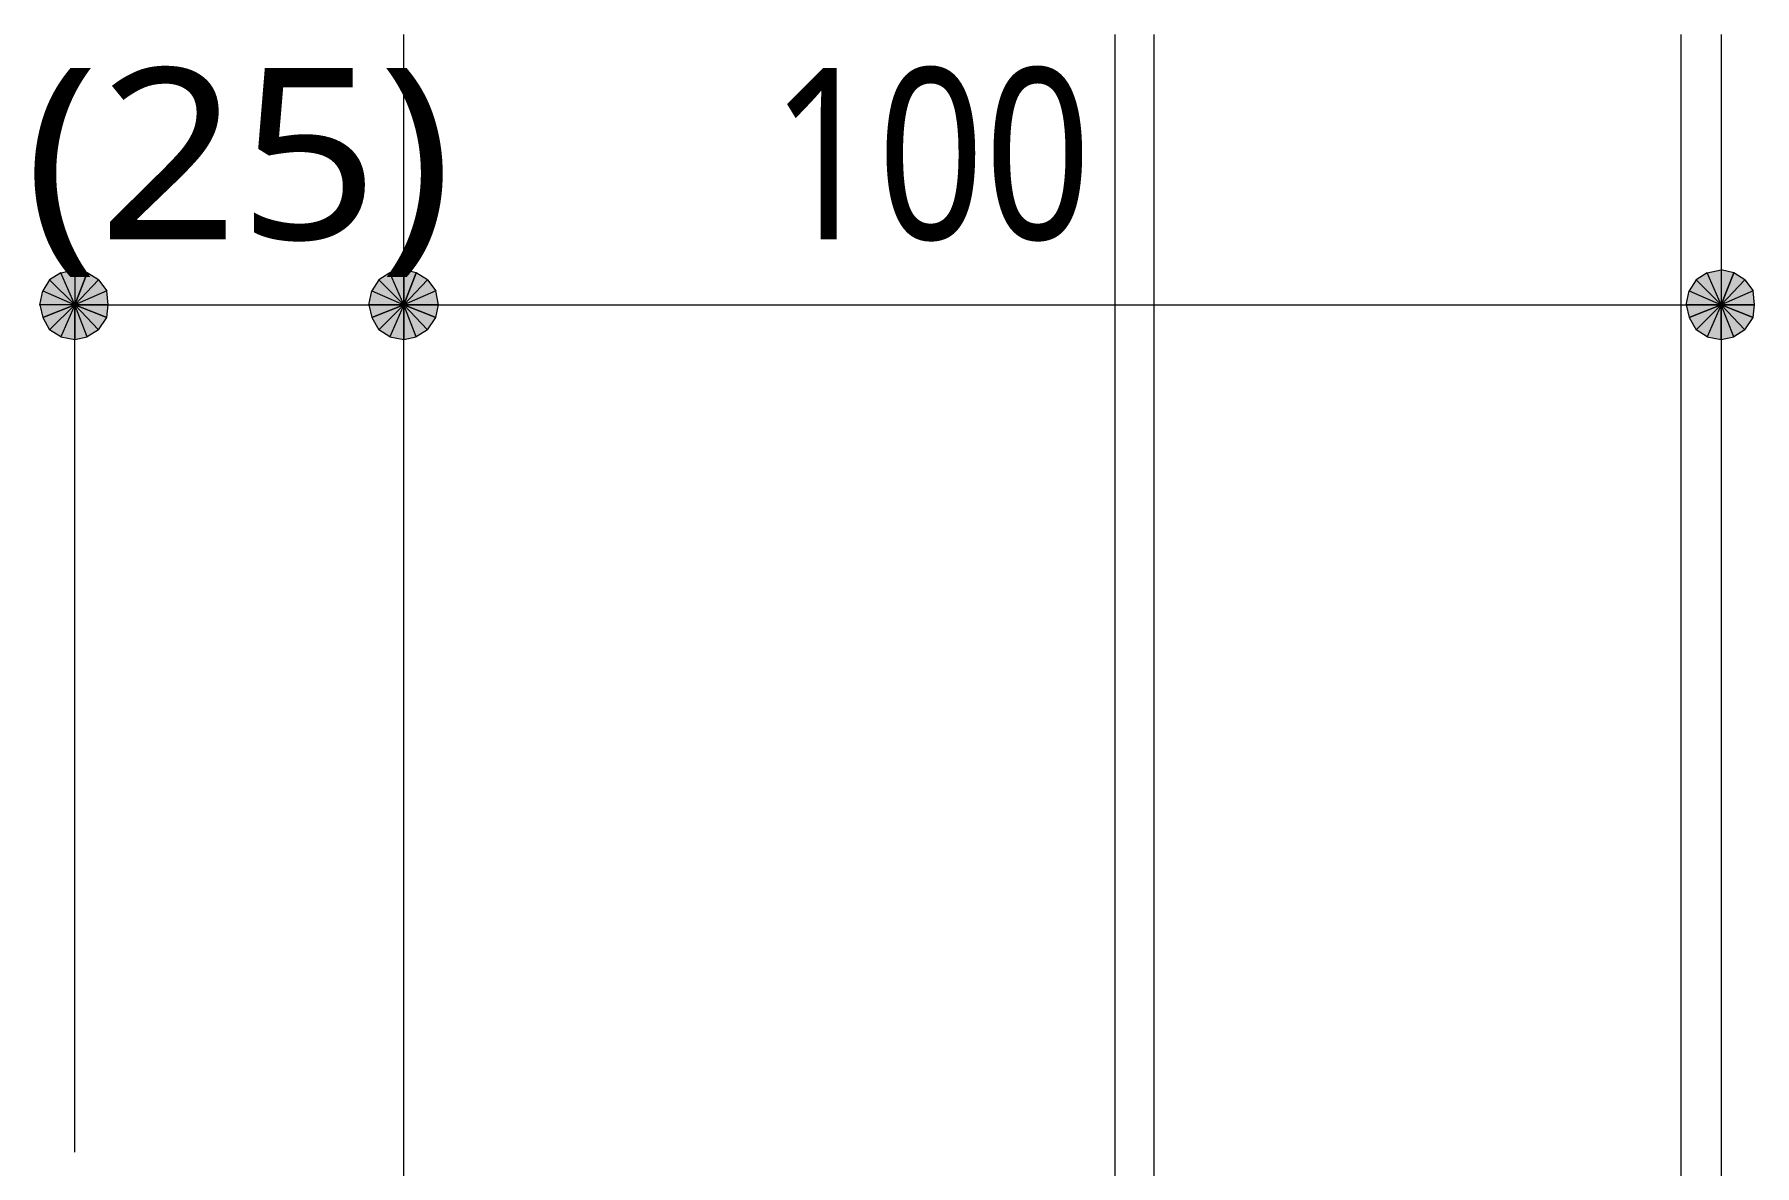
# Model space of a CAD drawing. Header units: millimetres. Extents: x 0 to 420, y 0 to 297.
# Drawn here: x 135.57 to 161.69, y 204.58 to 221.76 of the extents above; entities that cross this region are included whole.
import ezdxf
from ezdxf.enums import TextEntityAlignment as Align

# ---------------------------------------------------------------- set-up
doc = ezdxf.new("R2010")
doc.units = ezdxf.units.MM
doc.styles.add('kst32b', font='NotoSansJP-Variable.ttf')

msp = doc.modelspace()

# ---------------------------------------------------------------- hatches: boundary and pattern name
h = msp.add_hatch(color=7)
h.paths.add_polyline_path([(136.377, 218.144), (136.186, 218.186), (136.186, 217.657), (136.377, 218.144)])
h.paths.add_polyline_path([(136.186, 218.186), (136.186, 217.657), (135.975, 218.144), (136.186, 218.186)])
h.paths.add_polyline_path([(136.186, 217.657), (135.975, 218.144), (135.805, 218.038), (136.186, 217.657)])
h = msp.add_hatch(color=7)
h.paths.add_polyline_path([(136.694, 217.657), (136.673, 217.868), (136.186, 217.657), (136.694, 217.657)])
h.paths.add_polyline_path([(136.673, 217.868), (136.186, 217.657), (136.546, 218.038), (136.673, 217.868)])
h.paths.add_polyline_path([(136.186, 217.657), (136.546, 218.038), (136.377, 218.144), (136.186, 217.657)])
h = msp.add_hatch(color=7)
h.paths.add_polyline_path([(141.372, 218.144), (141.182, 218.186), (141.182, 217.657), (141.372, 218.144)])
h.paths.add_polyline_path([(141.182, 218.186), (141.182, 217.657), (140.97, 218.144), (141.182, 218.186)])
h.paths.add_polyline_path([(141.182, 217.657), (140.97, 218.144), (140.801, 218.038), (141.182, 217.657)])
h = msp.add_hatch(color=7)
h.paths.add_polyline_path([(141.711, 217.657), (141.669, 217.868), (141.182, 217.657), (141.711, 217.657)])
h.paths.add_polyline_path([(141.669, 217.868), (141.182, 217.657), (141.542, 218.038), (141.669, 217.868)])
h.paths.add_polyline_path([(141.182, 217.657), (141.542, 218.038), (141.372, 218.144), (141.182, 217.657)])
h = msp.add_hatch(color=7)
h.paths.add_polyline_path([(161.375, 218.144), (161.184, 218.186), (161.184, 217.657), (161.375, 218.144)])
h.paths.add_polyline_path([(161.184, 218.186), (161.184, 217.657), (160.972, 218.144), (161.184, 218.186)])
h.paths.add_polyline_path([(161.184, 217.657), (160.972, 218.144), (160.803, 218.038), (161.184, 217.657)])
h = msp.add_hatch(color=7)
h.paths.add_polyline_path([(161.692, 217.657), (161.671, 217.868), (161.184, 217.657), (161.692, 217.657)])
h.paths.add_polyline_path([(161.671, 217.868), (161.184, 217.657), (161.544, 218.038), (161.671, 217.868)])
h.paths.add_polyline_path([(161.184, 217.657), (161.544, 218.038), (161.375, 218.144), (161.184, 217.657)])
h = msp.add_hatch(color=7)
h.paths.add_polyline_path([(135.805, 218.038), (135.7, 217.868), (136.186, 217.657), (135.805, 218.038)])
h.paths.add_polyline_path([(135.7, 217.868), (136.186, 217.657), (135.657, 217.657), (135.7, 217.868)])
h.paths.add_polyline_path([(136.186, 217.657), (135.657, 217.657), (135.7, 217.466), (136.186, 217.657)])
h = msp.add_hatch(color=7)
h.paths.add_polyline_path([(140.801, 218.038), (140.695, 217.868), (141.182, 217.657), (140.801, 218.038)])
h.paths.add_polyline_path([(140.695, 217.868), (141.182, 217.657), (140.653, 217.657), (140.695, 217.868)])
h.paths.add_polyline_path([(141.182, 217.657), (140.653, 217.657), (140.695, 217.466), (141.182, 217.657)])
h = msp.add_hatch(color=7)
h.paths.add_polyline_path([(160.803, 218.038), (160.697, 217.868), (161.184, 217.657), (160.803, 218.038)])
h.paths.add_polyline_path([(160.697, 217.868), (161.184, 217.657), (160.655, 217.657), (160.697, 217.868)])
h.paths.add_polyline_path([(161.184, 217.657), (160.655, 217.657), (160.697, 217.466), (161.184, 217.657)])
h = msp.add_hatch(color=7)
h.paths.add_polyline_path([(135.7, 217.466), (135.805, 217.276), (136.186, 217.657), (135.7, 217.466)])
h.paths.add_polyline_path([(135.805, 217.276), (136.186, 217.657), (135.975, 217.17), (135.805, 217.276)])
h.paths.add_polyline_path([(136.186, 217.657), (135.975, 217.17), (136.186, 217.128), (136.186, 217.657)])
h = msp.add_hatch(color=7)
h.paths.add_polyline_path([(136.186, 217.128), (136.377, 217.17), (136.186, 217.657), (136.186, 217.128)])
h.paths.add_polyline_path([(136.377, 217.17), (136.186, 217.657), (136.546, 217.276), (136.377, 217.17)])
h.paths.add_polyline_path([(136.186, 217.657), (136.546, 217.276), (136.673, 217.466), (136.186, 217.657)])
for points in [[(136.673, 217.466), (136.694, 217.657), (136.186, 217.657), (136.673, 217.466)], [(141.669, 217.466), (141.711, 217.657), (141.182, 217.657), (141.669, 217.466)], [(161.671, 217.466), (161.692, 217.657), (161.184, 217.657), (161.671, 217.466)]]:
    msp.add_hatch(color=7).paths.add_polyline_path(points)
h = msp.add_hatch(color=7)
h.paths.add_polyline_path([(140.695, 217.466), (140.801, 217.276), (141.182, 217.657), (140.695, 217.466)])
h.paths.add_polyline_path([(140.801, 217.276), (141.182, 217.657), (140.97, 217.17), (140.801, 217.276)])
h.paths.add_polyline_path([(141.182, 217.657), (140.97, 217.17), (141.182, 217.128), (141.182, 217.657)])
h = msp.add_hatch(color=7)
h.paths.add_polyline_path([(141.182, 217.128), (141.372, 217.17), (141.182, 217.657), (141.182, 217.128)])
h.paths.add_polyline_path([(141.372, 217.17), (141.182, 217.657), (141.542, 217.276), (141.372, 217.17)])
h.paths.add_polyline_path([(141.182, 217.657), (141.542, 217.276), (141.669, 217.466), (141.182, 217.657)])
h = msp.add_hatch(color=7)
h.paths.add_polyline_path([(160.697, 217.466), (160.803, 217.276), (161.184, 217.657), (160.697, 217.466)])
h.paths.add_polyline_path([(160.803, 217.276), (161.184, 217.657), (160.972, 217.17), (160.803, 217.276)])
h.paths.add_polyline_path([(161.184, 217.657), (160.972, 217.17), (161.184, 217.128), (161.184, 217.657)])
h = msp.add_hatch(color=7)
h.paths.add_polyline_path([(161.184, 217.128), (161.375, 217.17), (161.184, 217.657), (161.184, 217.128)])
h.paths.add_polyline_path([(161.375, 217.17), (161.184, 217.657), (161.544, 217.276), (161.375, 217.17)])
h.paths.add_polyline_path([(161.184, 217.657), (161.544, 217.276), (161.671, 217.466), (161.184, 217.657)])

# ---------------------------------------------------------------- linework, layer by layer
at = {"lineweight": 13}
for points in [[(141.182, 195.157), (141.182, 221.763)], [(151.977, 221.763), (151.977, 195.453)], [(152.569, 221.763), (152.569, 193.971)], [(160.57, 221.763), (160.57, 193.971)], [(161.184, 221.763), (161.184, 191.812)], [(136.186, 204.787), (136.186, 217.657)], [(136.186, 217.657), (141.182, 217.657), (161.184, 217.657)]]:
    msp.add_lwpolyline(points, dxfattribs=at)
at = {"lineweight": 0}
for points in [[(136.186, 217.657), (135.975, 218.144), (135.805, 218.038)], [(136.186, 218.186), (136.186, 217.657), (135.975, 218.144)], [(136.377, 218.144), (136.186, 218.186), (136.186, 217.657)], [(136.186, 217.657), (136.546, 218.038), (136.377, 218.144)], [(141.182, 217.657), (140.97, 218.144), (140.801, 218.038)], [(141.182, 218.186), (141.182, 217.657), (140.97, 218.144)], [(141.372, 218.144), (141.182, 218.186), (141.182, 217.657)], [(141.182, 217.657), (141.542, 218.038), (141.372, 218.144)], [(161.184, 217.657), (160.972, 218.144), (160.803, 218.038)], [(161.184, 218.186), (161.184, 217.657), (160.972, 218.144)], [(161.375, 218.144), (161.184, 218.186), (161.184, 217.657)], [(161.184, 217.657), (161.544, 218.038), (161.375, 218.144)], [(135.7, 217.868), (136.186, 217.657), (135.657, 217.657)], [(135.805, 218.038), (135.7, 217.868), (136.186, 217.657)], [(136.673, 217.868), (136.186, 217.657), (136.546, 218.038)], [(136.694, 217.657), (136.673, 217.868), (136.186, 217.657)], [(140.695, 217.868), (141.182, 217.657), (140.653, 217.657)], [(140.801, 218.038), (140.695, 217.868), (141.182, 217.657)], [(141.669, 217.868), (141.182, 217.657), (141.542, 218.038)], [(141.711, 217.657), (141.669, 217.868), (141.182, 217.657)], [(160.697, 217.868), (161.184, 217.657), (160.655, 217.657)], [(160.803, 218.038), (160.697, 217.868), (161.184, 217.657)], [(161.671, 217.868), (161.184, 217.657), (161.544, 218.038)], [(161.692, 217.657), (161.671, 217.868), (161.184, 217.657)], [(136.186, 217.657), (135.657, 217.657), (135.7, 217.466)], [(135.7, 217.466), (135.805, 217.276), (136.186, 217.657)], [(135.805, 217.276), (136.186, 217.657), (135.975, 217.17)], [(136.186, 217.657), (135.975, 217.17), (136.186, 217.128)], [(136.186, 217.128), (136.377, 217.17), (136.186, 217.657)], [(136.377, 217.17), (136.186, 217.657), (136.546, 217.276)], [(136.186, 217.657), (136.546, 217.276), (136.673, 217.466)], [(136.673, 217.466), (136.694, 217.657), (136.186, 217.657)], [(141.182, 217.657), (140.653, 217.657), (140.695, 217.466)], [(140.695, 217.466), (140.801, 217.276), (141.182, 217.657)], [(140.801, 217.276), (141.182, 217.657), (140.97, 217.17)], [(141.182, 217.657), (140.97, 217.17), (141.182, 217.128)], [(141.182, 217.128), (141.372, 217.17), (141.182, 217.657)], [(141.372, 217.17), (141.182, 217.657), (141.542, 217.276)], [(141.182, 217.657), (141.542, 217.276), (141.669, 217.466)], [(141.669, 217.466), (141.711, 217.657), (141.182, 217.657)], [(161.184, 217.657), (160.655, 217.657), (160.697, 217.466)], [(160.697, 217.466), (160.803, 217.276), (161.184, 217.657)], [(160.803, 217.276), (161.184, 217.657), (160.972, 217.17)], [(161.184, 217.657), (160.972, 217.17), (161.184, 217.128)], [(161.184, 217.128), (161.375, 217.17), (161.184, 217.657)], [(161.375, 217.17), (161.184, 217.657), (161.544, 217.276)], [(161.184, 217.657), (161.544, 217.276), (161.671, 217.466)], [(161.671, 217.466), (161.692, 217.657), (161.184, 217.657)]]:
    msp.add_lwpolyline(points, close=True, dxfattribs=at)

# ---------------------------------------------------------------- texts
at = {"style": 'kst32b'}
for s, p, p2 in [('(25)', (135.424, 218.652), (141.922, 218.652)), ('100', (146.749, 218.652), (151.621, 218.652))]:
    msp.add_text(s, height=2.5989, dxfattribs=at).set_placement(p, p2, align=Align.FIT)

doc.saveas('drawing.dxf')
